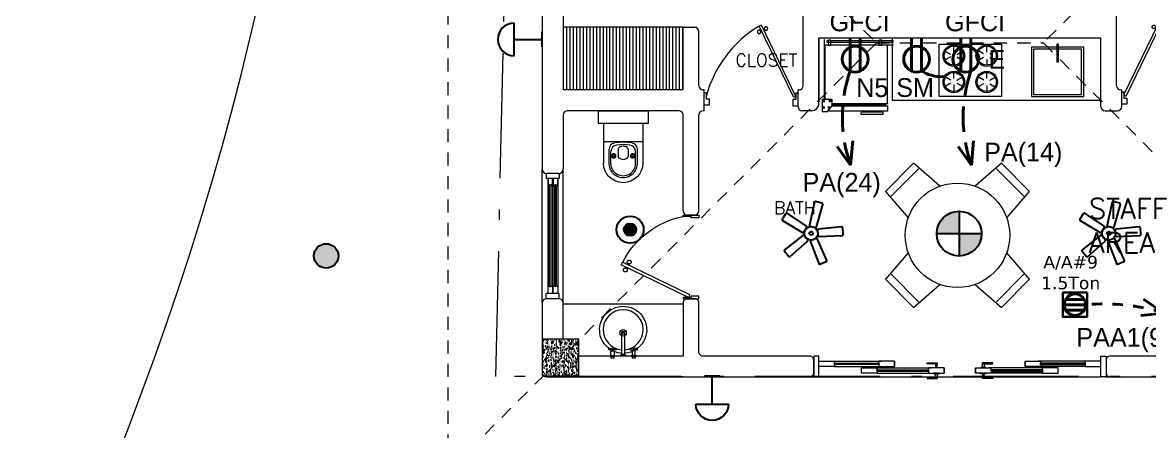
# Model space of a CAD drawing. Header units: metres. Extents: x 14 to 2416, y -346 to 476.
# Drawn here: x 22.97 to 33.77, y -157 to -153.09 of the extents above; entities that cross this region are included whole.
import ezdxf

# ---------------------------------------------------------------- set-up
doc = ezdxf.new("R2010")
doc.units = ezdxf.units.M
for name, pattern in [('0', [0]), ('ACAD_ISO10W100', [18, 12, -3, 0, -3]), ('CONTINUA', [0]), ('Dash Style-2', [0.694425, 0.48607, -0.208355]), ('HIDDEN2', [0.1875, 0.125, -0.0625])]:
    doc.linetypes.add(name, pattern=pattern)
doc.layers.get('0').update_dxf_attribs({"linetype": '0', "lineweight": 20})
for name, color, linetype, lineweight in [('01a_Mobiliario', 250, 'Continuous', 0), ('02_mobiliario', 250, 'Continuous', 5), ('A-ANNO-TEXT', 20, 'Continuous', 13), ('A-DOOR', 35, 'Continuous', 5), ('A-WALL', 250, 'Continuous', 20), ('baños', 251, 'Continuous', 0), ('calle', 254, 'Continuous', 0), ('closets', 253, 'Continuous', 0), ('Columnas', 7, 'Continuous', 18), ('E Base Registro', 8, 'Continuous', 30), ('E Salida AAcond', 144, 'Continuous', 40), ('E Salida TCorrientes', 24, 'CONTINUA', 40), ('E Tuberia AAcond', 144, 'Dash Style-2', 40), ('E Tuberia Emp Piso', 24, 'Dash Style-2', 40), ('MOB FIJOS', 251, 'Continuous', 0), ('MOBILIARIOS', 252, 'Continuous', 0), ('piscina', 131, 'Continuous', 0), ('piso', 253, 'Continuous', 0), ('textos', 7, 'Continuous', 0)]:
    doc.layers.add(name, color=color, linetype=linetype, lineweight=lineweight)
for name, color, linetype in [('HATCH', 8, 'Continuous'), ('MAVA LUM', 1, 'Continuous'), ('MAVA Luminarias', 1, 'Continuous')]:
    doc.layers.add(name, color=color, linetype=linetype)
doc.layers.add('SOLAR', color=7, linetype='ACAD_ISO10W100', lineweight=9, true_color=0xff1414)
doc.layers.add('Techos 1', color=7, linetype='HIDDEN2', lineweight=9, true_color=0x42391a)
doc.styles.add('CENTURY GOTHIC', font='GOTHIC.TTF')
doc.styles.add('DIMTEXT', font='dim.shx', dxfattribs={"width": 0.75})
doc.styles.get("Standard").update_dxf_attribs({"font": 'arial.ttf', "height": 0.1875})

# ---------------------------------------------------------------- blocks, each defined once
blk = doc.blocks.new('A$C95be60c7')
at = {"layer": 'A-DOOR'}
for p, q in [((0.475, 0.743), (0.45, 0.73)), ((0.762, 0.088), (0.45, 0.73)), ((0.47, 0.688), (0.46, 0.683)), ((0.479, 0.671), (0.468, 0.666)), ((0.788, 0.1), (0.475, 0.743)), ((0.496, 0.7), (0.506, 0.705)), ((0.504, 0.683), (0.514, 0.688)), ((0.762, 0.088), (0.788, 0.1))]:
    blk.add_line(p, q, dxfattribs=at)
for points in [[(0, 0), (0.025, 0), (0.025, 0.075), (0.013, 0.075), (0.013, 0.15), (0, 0.15), (0, 0)], [(0.8, 0), (0.775, 0), (0.775, 0.075), (0.788, 0.075), (0.788, 0.15), (0.8, 0.15), (0.8, 0)]]:
    blk.add_lwpolyline(points, dxfattribs=at)
blk.add_arc((0.831, -0.012), 0.834, 117.1874, 168.8099, dxfattribs=at)
for points in [[(0.431, 0.667), (0.431, 0.672), (0.436, 0.681), (0.444, 0.686), (0.455, 0.686), (0.463, 0.681), (0.468, 0.672), (0.468, 0.662), (0.463, 0.654), (0.455, 0.649), (0.444, 0.649), (0.436, 0.654), (0.431, 0.662), (0.431, 0.667)], [(0.506, 0.704), (0.506, 0.709), (0.511, 0.718), (0.52, 0.723), (0.53, 0.723), (0.539, 0.718), (0.544, 0.709), (0.544, 0.699), (0.539, 0.69), (0.53, 0.685), (0.52, 0.685), (0.511, 0.69), (0.506, 0.699), (0.506, 0.704)]]:
    blk.add_open_spline(points, degree=2, dxfattribs=at)
blk = doc.blocks.new('A$Cc6a1f6da')
at = {"layer": 'A-DOOR'}
for p, q in [((0.05, 0.164), (0.2, 0.164)), ((0.05, 0.114), (0.05, 0.164)), ((0.2, 0.114), (0.05, 0.114)), ((0.195, 0.137), (0.195, 0.142)), ((0.195, 0.142), (0.63, 0.142)), ((0.195, 0.137), (0.63, 0.137)), ((0.2, 0.142), (0.2, 0.164)), ((0.2, 0.164), (0.651, 0.164)), ((0.205, 0.147), (0.2, 0.147)), ((0.2, 0.137), (0.2, 0.114)), ((0.205, 0.132), (0.2, 0.132)), ((0.2, 0.114), (0.651, 0.114)), ((0.205, 0.147), (0.205, 0.142)), ((0.205, 0.147), (0.62, 0.147)), ((0.205, 0.132), (0.205, 0.137)), ((0.62, 0.132), (0.205, 0.132)), ((0.62, 0.147), (0.625, 0.147)), ((0.62, 0.147), (0.62, 0.142)), ((0.62, 0.132), (0.62, 0.137)), ((0.62, 0.132), (0.625, 0.132)), ((0.625, 0.142), (0.625, 0.164)), ((0.775, 0.164), (0.625, 0.164)), ((0.625, 0.137), (0.625, 0.114)), ((0.625, 0.114), (0.775, 0.114)), ((0.63, 0.137), (0.63, 0.142)), ((0.775, 0.164), (0.775, 0.114)), ((0.775, 0.114), (0.775, 0.164)), ((1.167, 0.14), (1.167, 0.105)), ((1.182, 0.105), (1.182, 0.149)), ((1.618, 0.105), (1.618, 0.149)), ((1.633, 0.14), (1.633, 0.105)), ((2.025, 0.164), (2.025, 0.114)), ((2.025, 0.164), (2.175, 0.164)), ((2.025, 0.114), (2.025, 0.164)), ((2.175, 0.114), (2.025, 0.114)), ((2.6, 0.164), (2.149, 0.164)), ((2.6, 0.114), (2.149, 0.114)), ((2.605, 0.142), (2.17, 0.142)), ((2.17, 0.137), (2.17, 0.142)), ((2.605, 0.137), (2.17, 0.137)), ((2.175, 0.142), (2.175, 0.164)), ((2.18, 0.147), (2.175, 0.147)), ((2.175, 0.137), (2.175, 0.114)), ((2.18, 0.132), (2.175, 0.132)), ((2.595, 0.147), (2.18, 0.147)), ((2.18, 0.147), (2.18, 0.142)), ((2.18, 0.132), (2.18, 0.137)), ((2.18, 0.132), (2.595, 0.132)), ((2.595, 0.147), (2.6, 0.147)), ((2.595, 0.147), (2.595, 0.142)), ((2.595, 0.132), (2.595, 0.137)), ((2.595, 0.132), (2.6, 0.132)), ((2.6, 0.142), (2.6, 0.164)), ((2.75, 0.164), (2.6, 0.164)), ((2.6, 0.137), (2.6, 0.114)), ((2.6, 0.114), (2.75, 0.114)), ((2.605, 0.137), (2.605, 0.142)), ((2.75, 0.114), (2.75, 0.164)), ((0.458, 0.1), (0.608, 0.1)), ((0.458, 0.05), (0.458, 0.1)), ((0.608, 0.05), (0.458, 0.05)), ((0.603, 0.072), (0.603, 0.077)), ((0.603, 0.077), (1.105, 0.077)), ((0.603, 0.072), (1.105, 0.072)), ((0.608, 0.077), (0.608, 0.1)), ((0.608, 0.1), (1.126, 0.1)), ((0.613, 0.082), (0.608, 0.082)), ((0.608, 0.072), (0.608, 0.05)), ((0.613, 0.067), (0.608, 0.067)), ((0.608, 0.05), (1.126, 0.05)), ((0.613, 0.082), (0.613, 0.077)), ((0.613, 0.082), (1.095, 0.082)), ((0.613, 0.067), (0.613, 0.072)), ((1.095, 0.067), (0.613, 0.067)), ((1.095, 0.082), (1.1, 0.082)), ((1.095, 0.082), (1.095, 0.077)), ((1.095, 0.067), (1.095, 0.072)), ((1.095, 0.067), (1.1, 0.067)), ((1.1, 0.077), (1.1, 0.1)), ((1.25, 0.1), (1.1, 0.1)), ((1.1, 0.072), (1.1, 0.05)), ((1.1, 0.05), (1.25, 0.05)), ((1.105, 0.072), (1.105, 0.077)), ((1.167, 0.01), (1.167, 0.045)), ((1.182, 0.045), (1.182, 0)), ((1.25, 0.1), (1.25, 0.05)), ((1.25, 0.05), (1.25, 0.1)), ((1.55, 0.1), (1.55, 0.05)), ((1.55, 0.1), (1.7, 0.1)), ((1.55, 0.05), (1.55, 0.1)), ((1.7, 0.05), (1.55, 0.05)), ((1.618, 0.045), (1.618, 0)), ((1.633, 0.01), (1.633, 0.045)), ((2.192, 0.1), (1.674, 0.1)), ((2.192, 0.05), (1.674, 0.05)), ((2.197, 0.077), (1.695, 0.077)), ((1.695, 0.072), (1.695, 0.077)), ((2.197, 0.072), (1.695, 0.072)), ((1.7, 0.077), (1.7, 0.1)), ((1.705, 0.082), (1.7, 0.082)), ((1.7, 0.072), (1.7, 0.05)), ((1.705, 0.067), (1.7, 0.067)), ((2.187, 0.082), (1.705, 0.082)), ((1.705, 0.082), (1.705, 0.077)), ((1.705, 0.067), (1.705, 0.072)), ((1.705, 0.067), (2.187, 0.067)), ((2.187, 0.082), (2.192, 0.082)), ((2.187, 0.082), (2.187, 0.077)), ((2.187, 0.067), (2.187, 0.072)), ((2.187, 0.067), (2.192, 0.067)), ((2.192, 0.077), (2.192, 0.1)), ((2.342, 0.1), (2.192, 0.1)), ((2.192, 0.072), (2.192, 0.05)), ((2.192, 0.05), (2.342, 0.05)), ((2.197, 0.072), (2.197, 0.077)), ((2.342, 0.05), (2.342, 0.1))]:
    blk.add_line(p, q, dxfattribs=at)
for points in [[(0.05, 0.214), (0, 0.214), (0, 0.014), (0.05, 0.014)], [(2.75, 0.214), (2.8, 0.214), (2.8, 0.014), (2.75, 0.014)]]:
    blk.add_lwpolyline(points, close=True, dxfattribs=at)
at = {"layer": 'A-DOOR', "color": 7}
for points in [[(1.182, 0.149), (1.182, 0.14), (1.085, 0.14), (1.085, 0.149)], [(1.618, 0.149), (1.618, 0.14), (1.715, 0.14), (1.715, 0.149)], [(1.182, 0), (1.182, 0.01), (1.085, 0.01), (1.085, 0)], [(1.2, 0.1), (1.15, 0.1), (1.15, 0.105), (1.2, 0.105)], [(1.2, 0.05), (1.15, 0.05), (1.15, 0.045), (1.2, 0.045)], [(1.6, 0.1), (1.65, 0.1), (1.65, 0.105), (1.6, 0.105)], [(1.6, 0.05), (1.65, 0.05), (1.65, 0.045), (1.6, 0.045)], [(1.618, 0), (1.618, 0.01), (1.715, 0.01), (1.715, 0)]]:
    blk.add_lwpolyline(points, close=True, dxfattribs=at)
at = {"layer": 'piscina', "const_width": 0.004}
for points in [[(0.195, 0.139), (0.63, 0.139)], [(2.605, 0.139), (2.17, 0.139)], [(0.603, 0.075), (1.105, 0.075)], [(2.197, 0.075), (1.695, 0.075)]]:
    blk.add_lwpolyline(points, dxfattribs=at)
at = {"layer": 'piso'}
blk.add_line((0.05, 0.014), (2.75, 0.014), dxfattribs=at)
blk = doc.blocks.new('P90')
at = {"layer": 'A-DOOR'}
for p, q in [((-0.048, -0.858), (0.636, -0.526)), ((0.599, -0.544), (0.595, -0.535)), ((0.647, -0.549), (0.636, -0.526)), ((-0.037, -0.88), (0.647, -0.549)), ((0.584, -0.552), (0.58, -0.543)), ((0.595, -0.574), (0.6, -0.583)), ((0.61, -0.567), (0.614, -0.576)), ((-0.037, -0.88), (-0.048, -0.858))]:
    blk.add_line(p, q, dxfattribs=at)
for points in [[(-0.06, -0.02), (-0.06, -0.05), (-0.12, -0.05), (-0.12, 0), (0, 0), (0, -0.02)], [(-0.067, -0.88), (-0.067, -0.85), (-0.127, -0.85), (-0.127, -0.9), (-0.007, -0.9), (-0.007, -0.88)]]:
    blk.add_lwpolyline(points, close=True, dxfattribs=at)
blk.add_arc((-0.326, -1.105), 1.123, 31.0139, 75.0797, dxfattribs=at)
for points in [[(0.581, -0.51), (0.586, -0.51), (0.593, -0.514), (0.598, -0.522), (0.598, -0.531), (0.593, -0.538), (0.586, -0.543), (0.577, -0.543), (0.569, -0.538), (0.565, -0.531), (0.565, -0.522), (0.569, -0.514), (0.577, -0.51), (0.581, -0.51)], [(0.613, -0.576), (0.618, -0.576), (0.625, -0.58), (0.63, -0.588), (0.63, -0.597), (0.625, -0.604), (0.618, -0.609), (0.609, -0.609), (0.601, -0.604), (0.597, -0.597), (0.597, -0.588), (0.601, -0.58), (0.609, -0.576), (0.613, -0.576)]]:
    blk.add_open_spline(points, degree=2, dxfattribs=at)
blk = doc.blocks.new('A$Cbbaa2d29')
at = {"layer": 'baños'}
for p, q in [((0.05, 0.123), (0.05, 0.501)), ((0.102, 0.508), (0.102, 0.368)), ((0.12, 0.508), (0.12, 0.389)), ((0.188, 0.373), (0.188, 0.434)), ((0.287, 0.434), (0.287, 0.373)), ((0.355, 0.508), (0.355, 0.389)), ((0.373, 0.508), (0.373, 0.368)), ((0.425, 0.123), (0.425, 0.501)), ((0.425, 0.298), (0.05, 0.298))]:
    blk.add_line(p, q, dxfattribs=at)
blk.add_lwpolyline([(0, 0.123), (0, 0), (0.475, 0), (0.475, 0.123)], close=True, dxfattribs=at)
for centre, radius in [((0.147, 0.432), 0.0201), ((0.147, 0.432), 0.00947), ((0.327, 0.432), 0.0201), ((0.327, 0.432), 0.00947)]:
    blk.add_circle(centre, radius, dxfattribs=at)
blk.add_arc((0.237, 0.501), 0.188, 0, 180, dxfattribs=at)
at = {"layer": 'baños', "extrusion": (0, 0, -1)}
for centre, major_axis, ratio, start_param, end_param in [((0.237, 0.508), (-0.136, 0), 0.964958, 0, 3.141593), ((0.237, 0.508), (-0.118, 0), 0.964958, 0, 3.141593), ((0.208, 0.434), (-0.0203, 0), 0.98668, 0, 0.757183), ((0.237, 0.407), (0.0601, 0), 0.98668, 3.898776, 5.526002), ((0.266, 0.434), (0.0203, 0), 0.98668, -0.757183, 0), ((0.164, 0.368), (0.0622, 0), 0.964958, 1.761771, 3.141593), ((0.182, 0.389), (0.0622, 0), 0.964958, 1.721071, 3.141593), ((0.237, 0.741), (-0.432, 0), 0.964958, 4.562115, 4.862663), ((0.219, 0.373), (0.0304, 0), 0.98668, 1.75053, 3.141593), ((0.237, 0.475), (0.136, 0), 0.98668, 1.391062, 1.75053), ((0.256, 0.373), (0.0304, 0), 0.98668, 0, 1.391062), ((0.293, 0.389), (-0.0622, 0), 0.964958, 3.141593, 4.562115), ((0.311, 0.368), (0.0622, 0), 0.964958, 0, 1.379822), ((0.237, 0.734), (0.449, 0), 0.964958, 1.379822, 1.761771)]:
    blk.add_ellipse(centre, major_axis=major_axis, ratio=ratio, start_param=start_param, end_param=end_param, dxfattribs=at)
blk = doc.blocks.new('A$Ccb23abde')
at = {"layer": 'baños'}
for p, q in [((0.06, 0.228), (0.01, 0.228)), ((0.01, 0.228), (0.01, 0.225)), ((0.01, 0.225), (0.018, 0.225)), ((0.018, 0.225), (0.018, 0.221)), ((0.053, 0.225), (0.018, 0.225)), ((0.018, 0.221), (0.02, 0.221)), ((0.02, 0.221), (0.02, 0.178)), ((0.02, 0.221), (0.05, 0.221)), ((0.049, 0.248), (0.022, 0.248)), ((0.022, 0.248), (0.022, 0.228)), ((0.022, 0.228), (0.049, 0.228)), ((0.049, 0.228), (0.049, 0.248)), ((0.05, 0.178), (0.05, 0.221)), ((0.05, 0.221), (0.053, 0.221)), ((0.053, 0.221), (0.053, 0.225)), ((0.053, 0.225), (0.06, 0.225)), ((0.06, 0.225), (0.06, 0.228)), ((0.167, 0.228), (0.107, 0.228)), ((0.107, 0.228), (0.107, 0.221)), ((0.107, 0.221), (0.167, 0.221)), ((0.157, 0.221), (0.117, 0.221)), ((0.117, 0.221), (0.117, 0.214)), ((0.157, 0.214), (0.157, 0.221)), ((0.167, 0.221), (0.167, 0.228)), ((0.213, 0.228), (0.263, 0.228)), ((0.213, 0.225), (0.213, 0.228)), ((0.221, 0.225), (0.213, 0.225)), ((0.221, 0.221), (0.221, 0.225)), ((0.221, 0.225), (0.256, 0.225)), ((0.223, 0.221), (0.221, 0.221)), ((0.223, 0.178), (0.223, 0.221)), ((0.253, 0.221), (0.223, 0.221)), ((0.252, 0.248), (0.225, 0.248)), ((0.225, 0.248), (0.225, 0.228)), ((0.225, 0.228), (0.252, 0.228)), ((0.252, 0.228), (0.252, 0.248)), ((0.253, 0.221), (0.253, 0.178)), ((0.256, 0.221), (0.253, 0.221)), ((0.256, 0.225), (0.256, 0.221)), ((0.263, 0.225), (0.256, 0.225)), ((0.263, 0.228), (0.263, 0.225)), ((0.029, 0.167), (0, 0.167)), ((0, 0.167), (0, 0.154)), ((0, 0.154), (0.07, 0.154)), ((0.02, 0.178), (0.029, 0.178)), ((0.029, 0.178), (0.029, 0.167)), ((0.029, 0.178), (0.042, 0.178)), ((0.029, 0.167), (0.03, 0.165)), ((0.042, 0.167), (0.04, 0.165)), ((0.042, 0.167), (0.042, 0.178)), ((0.042, 0.178), (0.05, 0.178)), ((0.07, 0.167), (0.042, 0.167)), ((0.07, 0.154), (0.07, 0.167)), ((0.117, 0.214), (0.157, 0.214)), ((0.149, 0.214), (0.125, 0.214)), ((0.125, 0.214), (0.125, 0.009)), ((0.149, 0.009), (0.149, 0.214)), ((0.203, 0.167), (0.232, 0.167)), ((0.203, 0.154), (0.203, 0.167)), ((0.273, 0.154), (0.203, 0.154)), ((0.232, 0.178), (0.223, 0.178)), ((0.232, 0.167), (0.232, 0.178)), ((0.245, 0.178), (0.232, 0.178)), ((0.232, 0.167), (0.233, 0.165)), ((0.245, 0.167), (0.243, 0.165)), ((0.245, 0.178), (0.245, 0.167)), ((0.253, 0.178), (0.245, 0.178)), ((0.245, 0.167), (0.273, 0.167)), ((0.273, 0.167), (0.273, 0.154))]:
    blk.add_line(p, q, dxfattribs=at)
for centre, major_axis, start_param, end_param in [((0.035, 0.161), (0.0046, 0.0046), 5.497787, 11.780972), ((0.238, 0.161), (-0.0046, 0.0046), 3.926991, 10.210176), ((0.137, 0.012), (-0.00881, 0.00881), 1.057396, 3.654969)]:
    blk.add_ellipse(centre, major_axis=major_axis, ratio=1, start_param=start_param, end_param=end_param, dxfattribs=at)
blk = doc.blocks.new('PL BASE 1N NASAS 09')
at = {"layer": 'closets', "transparency": 33554687}
h = blk.add_hatch(dxfattribs=at)
h.set_pattern_fill('LINE', color=256, scale=0.01, angle=90)
h.set_pattern_definition([(90, (-228.034673, 143.81628), (-0.03175, 2e-18), [])])
h.paths.add_polyline_path([(-122.232, -51.9), (-121.081, -51.9), (-121.081, -52.5), (-122.232, -52.5)])
at = {"layer": 'HATCH'}
h = blk.add_hatch(dxfattribs=at)
h.set_pattern_fill('AR-CONC', color=256, scale=0.00032)
h.paths.add_polyline_path([(-122.432, -55.239), (-122.082, -55.239), (-122.082, -54.889), (-122.432, -54.889)])
at = {"layer": '01a_Mobiliario', "transparency": 33554684}
blk.add_line((-119.081, -52.6), (-117.081, -52.6), dxfattribs=at)
at = {"layer": '02_mobiliario'}
blk.add_line((-119.081, -52), (-119.081, -52.6), dxfattribs=at)
at = {"layer": 'A-DOOR'}
for p, q in [((-122.394, -53.3), (-122.394, -53.35)), ((-122.27, -53.3), (-122.27, -53.35)), ((-122.27, -53.35), (-122.394, -53.35)), ((-122.375, -54.45), (-122.375, -53.35)), ((-122.362, -54.388), (-122.362, -53.411)), ((-122.345, -53.411), (-122.362, -53.411)), ((-122.345, -54.388), (-122.345, -53.411)), ((-122.332, -53.35), (-122.332, -54.45)), ((-122.325, -54.45), (-122.325, -53.35)), ((-122.312, -54.38), (-122.312, -53.411)), ((-122.294, -53.411), (-122.312, -53.411)), ((-122.294, -54.38), (-122.294, -53.411)), ((-122.282, -53.35), (-122.282, -54.45)), ((-122.345, -54.388), (-122.362, -54.388)), ((-122.27, -54.45), (-122.394, -54.45)), ((-122.394, -54.5), (-122.394, -54.45)), ((-122.27, -54.5), (-122.27, -54.45))]:
    blk.add_line(p, q, dxfattribs=at)
for points in [[(-122.345, -53.42), (-122.332, -53.42), (-122.332, -53.35), (-122.375, -53.35), (-122.375, -53.42), (-122.362, -53.42)], [(-122.294, -53.42), (-122.282, -53.42), (-122.282, -53.35), (-122.325, -53.35), (-122.325, -53.42), (-122.312, -53.42)], [(-122.345, -54.38), (-122.332, -54.38), (-122.332, -54.45), (-122.375, -54.45), (-122.375, -54.38), (-122.362, -54.38)], [(-122.294, -54.38), (-122.282, -54.38), (-122.282, -54.45), (-122.325, -54.45), (-122.325, -54.38), (-122.312, -54.38)]]:
    blk.add_lwpolyline(points, dxfattribs=at)
at = {"layer": 'A-WALL'}
for p, q in [((-122.431, -50.839), (-122.431, -53.26)), ((-122.231, -50.839), (-122.231, -52.5)), ((-119.931, -52.46), (-119.931, -50.88)), ((-116.931, -52.46), (-116.931, -50.89)), ((-121.081, -52.5), (-121.081, -51.9)), ((-121.081, -51.9), (-120.971, -51.9)), ((-120.931, -52.46), (-120.931, -51.94)), ((-119.781, -52.63), (-119.781, -52)), ((-119.781, -52), (-117.081, -52)), ((-117.081, -52.66), (-117.081, -52)), ((-121.081, -52.5), (-122.231, -52.5)), ((-120.881, -52.5), (-120.891, -52.5)), ((-120.881, -52.7), (-120.881, -52.5)), ((-119.971, -52.5), (-119.981, -52.5)), ((-119.981, -52.66), (-119.981, -52.5)), ((-116.891, -52.5), (-116.881, -52.5)), ((-116.881, -52.66), (-116.881, -52.5)), ((-122.231, -52.74), (-122.231, -53.26)), ((-121.121, -52.7), (-122.191, -52.7)), ((-121.081, -53.66), (-121.081, -52.74)), ((-120.931, -53.66), (-120.931, -52.74)), ((-120.881, -52.7), (-120.891, -52.7)), ((-119.851, -52.7), (-119.941, -52.7)), ((-117.041, -52.7), (-116.921, -52.7)), ((-122.431, -54.54), (-122.431, -53.26)), ((-122.271, -53.3), (-122.391, -53.3)), ((-122.231, -54.54), (-122.231, -53.26)), ((-120.971, -53.7), (-121.041, -53.7)), ((-122.271, -54.5), (-122.391, -54.5))]:
    blk.add_line(p, q, dxfattribs=at)
for points in [[(-122.431, -54.54), (-122.431, -55.21, 0.414213), (-122.391, -55.25), (-119.871, -55.25, 0.414213), (-119.831, -55.21), (-119.831, -55.09, 0.414214), (-119.871, -55.05), (-120.891, -55.05, -0.414214), (-120.931, -55.01), (-120.931, -54.54, 0.414214), (-120.971, -54.5), (-121.041, -54.5, 0.414214), (-121.081, -54.54), (-121.081, -55.05), (-122.082, -55.05)], [(-114.781, -55.05), (-116.991, -55.05, 0.414214), (-117.031, -55.09), (-117.031, -55.21, 0.414214), (-116.991, -55.25), (-114.471, -55.25, 0.414214), (-114.431, -55.21), (-114.431, -54.89, 0.414214), (-114.471, -54.85), (-114.591, -54.85, 0.407284), (-114.631, -54.889)]]:
    blk.add_lwpolyline(points, format="xyb", dxfattribs=at)
for points in [[(-122.231, -54.889), (-122.231, -54.54)], [(-121.082, -55.25), (-122.231, -55.25)]]:
    blk.add_lwpolyline(points, dxfattribs=at)
for centre, radius, start, end in [((-120.971, -51.94), 0.04, 0, 90), ((-120.891, -52.46), 0.04, 180, 270), ((-119.971, -52.46), 0.04, 270, 360), ((-116.891, -52.46), 0.04, 180, 270), ((-119.941, -52.66), 0.04, 180, 270), ((-119.851, -52.63), 0.07, 270, 0), ((-117.041, -52.66), 0.04, 180, 270), ((-116.921, -52.66), 0.04, 270, 0), ((-122.191, -52.74), 0.04, 90, 180), ((-121.121, -52.74), 0.04, 0, 90), ((-120.891, -52.74), 0.04, 90, 180), ((-122.391, -53.26), 0.04, 180, 270), ((-122.271, -53.26), 0.04, 270, 360), ((-121.041, -53.66), 0.04, 180, 270), ((-120.971, -53.66), 0.04, 270, 0), ((-122.391, -54.54), 0.04, 90, 180), ((-122.271, -54.54), 0.04, 0, 90)]:
    blk.add_arc(centre, radius, start, end, dxfattribs=at)
at = {"layer": 'baños'}
blk.add_line((-122.231, -54.55), (-121.081, -54.55), dxfattribs=at)
blk.add_lwpolyline([(-121.668, -55.022), (-121.677, -55.022), (-121.706, -55.018), (-121.733, -55.01), (-121.76, -54.998), (-121.781, -54.985), (-121.804, -54.968), (-121.823, -54.95), (-121.839, -54.931), (-121.853, -54.908), (-121.866, -54.88), (-121.875, -54.855), (-121.879, -54.831), (-121.881, -54.81), (-121.882, -54.789), (-121.88, -54.764), (-121.874, -54.739), (-121.864, -54.709), (-121.852, -54.686), (-121.838, -54.665), (-121.821, -54.644), (-121.801, -54.626), (-121.781, -54.61), (-121.755, -54.596), (-121.729, -54.585), (-121.701, -54.577), (-121.669, -54.573), (-121.636, -54.574), (-121.607, -54.578), (-121.58, -54.586), (-121.553, -54.598), (-121.531, -54.611), (-121.509, -54.627), (-121.49, -54.646), (-121.474, -54.665), (-121.46, -54.688), (-121.447, -54.715), (-121.438, -54.74), (-121.434, -54.764), (-121.432, -54.786), (-121.431, -54.807), (-121.433, -54.831), (-121.439, -54.857), (-121.449, -54.886), (-121.461, -54.91), (-121.475, -54.931), (-121.492, -54.952), (-121.512, -54.97), (-121.532, -54.985), (-121.558, -55), (-121.584, -55.011), (-121.612, -55.018), (-121.644, -55.022)], dxfattribs=at)
at = {"layer": 'baños', "linetype": 'Continuous'}
for radius in [0.0317, 0.0159]:
    blk.add_circle((-121.656, -54.827), radius, dxfattribs=at)
at = {"layer": 'baños'}
blk.add_arc((-121.656, -54.798), 0.192, 273.5348, 266.3857, dxfattribs=at)
at = {"layer": 'closets', "transparency": 33554687}
blk.add_line((-121.081, -51.9), (-122.231, -51.9), dxfattribs=at)
at = {"layer": 'Columnas'}
blk.add_lwpolyline([(-122.432, -55.239), (-122.082, -55.239), (-122.082, -54.889), (-122.432, -54.889)], close=True, dxfattribs=at)
at = {"layer": 'MOB FIJOS', "transparency": 33554684}
for points in [[(-117.503, -52.09), (-117.745, -52.09), (-117.745, -52.565), (-117.245, -52.565), (-117.245, -52.09), (-117.487, -52.09)], [(-117.503, -52.11), (-117.725, -52.11), (-117.725, -52.545), (-117.265, -52.545), (-117.265, -52.11), (-117.487, -52.11)]]:
    blk.add_lwpolyline(points, dxfattribs=at)
at = {"layer": 'MOB FIJOS', "ltscale": 0.005, "transparency": 33554684}
blk.add_lwpolyline([(-117.503, -52.231), (-117.487, -52.231), (-117.487, -52.062), (-117.503, -52.062)], close=True, dxfattribs=at)
at = {"layer": 'piscina', "const_width": 0.01}
blk.add_lwpolyline([(-122.303, -53.411), (-122.303, -54.388)], dxfattribs=at)
at = {"layer": 'piso'}
for p, q in [((-119.871, -55.25), (-119.832, -55.25)), ((-117.033, -55.25), (-116.991, -55.25))]:
    blk.add_line(p, q, dxfattribs=at)
at = {"layer": 'Techos 1'}
for p, q in [((-123.331, -56.15), (-123.331, -47.95)), ((-123.331, -47.95), (-119.231, -52.05)), ((-113.531, -47.95), (-117.631, -52.05)), ((-119.231, -52.05), (-123.331, -56.15)), ((-119.231, -52.05), (-117.631, -52.05)), ((-117.631, -52.05), (-113.531, -56.15))]:
    blk.add_line(p, q, dxfattribs=at)
at = {"color": 1}
blk.add_blockref('A$Cc6a1f6da', (-119.831, -55.264), dxfattribs=at)
at = {"layer": 'A-DOOR', "rotation": 90.00000000000001}
blk.add_blockref('P90', (-120.881, -52.526), dxfattribs=at)
at = {"layer": 'A-DOOR', "xscale": -1}
for name, p, rotation in [('P90', (-115.981, -52.511), 270), ('A$C95be60c7', (-120.931, -53.7), 90)]:
    blk.add_blockref(name, p, dxfattribs=dict(at, rotation=rotation))
at = {"layer": 'baños', "xscale": -1, "rotation": 180}
for name, p in [('A$Cbbaa2d29', (-121.893, -52.7)), ('A$Ccb23abde', (-121.793, -54.822))]:
    blk.add_blockref(name, p, dxfattribs=at)
at = {"layer": 'baños', "linetype": 'Continuous'}
for tag in ['MODELNUMBER', 'TRADENAME', 'PRODUCT', 'MATERIAL']:
    blk.add_attdef(tag, (-121.656, -54.827), '', height=0.0000254, rotation=359.9999, dxfattribs=at)
at = {"layer": 'textos'}
for s, insert, char_height, width, attachment_point in [('{\\Fromans|c0;\\H0.8x;CLOSET\\H1.25x; }', (-119.989, -52.275), 0.15, 3.40488, 9), ('{\\Fromans|c0;\\H0.8x;BATH}', (-119.814, -53.689), 0.15, 3.40488, 9), ('{\\Fromans|c0;STAFF \\PAREA}', (-117.197, -54.06), 0.195, 3.42297, 7)]:
    blk.add_mtext(s, dxfattribs=dict(at, insert=insert, char_height=char_height, width=width, attachment_point=attachment_point))
blk = doc.blocks.new('A$C774B1081')
at = {"layer": 'MOBILIARIOS', "linetype": 'ByBlock'}
for p, q in [((732.1, 1125), (446.4, 1125)), ((53.6, 732.1), (53.6, 446.4)), ((1125, 446.4), (1125, 732.1)), ((446.4, 53.6), (732.1, 53.6))]:
    blk.add_line(p, q, dxfattribs=at)
for points in [[(750, 928.6), (732.1, 1178.6), (446.4, 1178.6), (428.6, 928.6)], [(250, 750), (0, 732.1), (0, 446.4), (250, 428.6)], [(928.6, 428.6), (1178.6, 446.4), (1178.6, 732.1), (928.6, 750)], [(428.6, 250), (446.4, 0), (732.1, 0), (750, 250)]]:
    blk.add_lwpolyline(points, dxfattribs=at)
blk.add_circle((589.3, 589.3), 375, dxfattribs=at)
blk = doc.blocks.new('PL MUEBLES 1N NASAS 09')
at = {"layer": '02_mobiliario'}
blk.add_line((42.48, 36.184), (42.48, 35.584), dxfattribs=at)
at = {"layer": 'MOBILIARIOS'}
for p, q in [((42.53, 36.184), (42.53, 35.584)), ((43.195, 36.131), (42.539, 36.131)), ((42.539, 35.61), (42.539, 36.131)), ((43.139, 35.574), (43.139, 36.131)), ((43.139, 35.574), (43.139, 36.131)), ((42.511, 35.61), (42.511, 35.495)), ((42.607, 35.61), (42.513, 35.61)), ((42.52, 35.598), (42.529, 35.598)), ((42.52, 35.535), (42.529, 35.535)), ((42.525, 35.604), (42.525, 35.593)), ((42.525, 35.542), (42.525, 35.53)), ((42.564, 35.495), (42.607, 35.551)), ((42.576, 35.535), (42.584, 35.535)), ((42.58, 35.542), (42.58, 35.53)), ((42.585, 35.597), (42.594, 35.597)), ((42.59, 35.604), (42.59, 35.592)), ((42.607, 35.551), (42.607, 35.61)), ((42.607, 35.574), (43.139, 35.574)), ((42.607, 35.566), (43.118, 35.566)), ((42.607, 35.558), (43.118, 35.558)), ((42.607, 35.551), (43.137, 35.551)), ((43.137, 35.551), (43.137, 35.499)), ((43.139, 35.574), (43.139, 35.567)), ((42.511, 35.495), (42.564, 35.495)), ((43.137, 35.499), (42.567, 35.499)), ((42.882, 35.487), (42.882, 35.471)), ((42.882, 35.471), (43.096, 35.471)), ((43.096, 35.491), (42.888, 35.491)), ((43.096, 35.471), (43.096, 35.491))]:
    blk.add_line(p, q, dxfattribs=at)
at = {"layer": 'MOBILIARIOS', "transparency": 33554684}
for p, q in [((43.743, 36.041, -0.227), (43.684, 36.075, -0.227)), ((43.773, 36.059, -0.227), (43.773, 36.127, -0.227)), ((43.803, 36.042, -0.227), (43.862, 36.076, -0.227)), ((44.058, 36.048, -0.224), (44.009, 36.076, -0.224)), ((44.088, 36.065, -0.224), (44.088, 36.122, -0.224)), ((44.118, 36.048, -0.224), (44.167, 36.077, -0.224)), ((43.743, 36.02, -0.227), (43.684, 35.986, -0.227)), ((43.773, 36.003, -0.227), (43.773, 35.945, -0.227)), ((43.773, 36.003, -0.227), (43.773, 35.934, -0.227)), ((43.803, 36.02, -0.227), (43.862, 35.985, -0.227)), ((44.058, 36.014, -0.224), (44.009, 35.985, -0.224)), ((44.088, 35.996, -0.224), (44.088, 35.939, -0.224)), ((44.118, 36.013, -0.224), (44.167, 35.984, -0.224)), ((43.773, 35.813, -0.224), (43.773, 35.882, -0.224)), ((43.773, 35.813, -0.224), (43.773, 35.871, -0.224)), ((44.088, 35.813, -0.224), (44.089, 35.882, -0.224)), ((44.088, 35.813, -0.224), (44.089, 35.871, -0.224)), ((43.743, 35.796, -0.224), (43.684, 35.831, -0.224)), ((43.743, 35.768, -0.227), (43.684, 35.734, -0.227)), ((43.743, 35.796, -0.224), (43.694, 35.825, -0.224)), ((43.743, 35.768, -0.227), (43.694, 35.74, -0.227)), ((43.773, 35.751, -0.227), (43.773, 35.694, -0.227)), ((43.773, 35.751, -0.227), (43.773, 35.682, -0.227)), ((43.803, 35.796, -0.224), (43.863, 35.83, -0.224)), ((43.803, 35.796, -0.224), (43.853, 35.825, -0.224)), ((43.803, 35.768, -0.227), (43.852, 35.739, -0.227)), ((43.803, 35.768, -0.227), (43.862, 35.734, -0.227)), ((44.059, 35.796, -0.224), (43.999, 35.831, -0.224)), ((44.058, 35.762, -0.224), (43.999, 35.728, -0.224)), ((44.059, 35.796, -0.224), (44.009, 35.825, -0.224)), ((44.058, 35.762, -0.224), (44.009, 35.734, -0.224)), ((44.088, 35.745, -0.224), (44.088, 35.676, -0.224)), ((44.088, 35.745, -0.224), (44.088, 35.687, -0.224)), ((44.118, 35.796, -0.224), (44.178, 35.83, -0.224)), ((44.118, 35.796, -0.224), (44.168, 35.825, -0.224)), ((44.118, 35.762, -0.224), (44.177, 35.727, -0.224)), ((44.118, 35.762, -0.224), (44.167, 35.733, -0.224))]:
    blk.add_line(p, q, dxfattribs=at)
at = {"layer": 'MOBILIARIOS'}
for points in [[(43.195, 36.174), (42.558, 36.174), (42.558, 36.16)], [(42.558, 36.16), (43.195, 36.16)], [(42.57, 36.177), (42.57, 36.131), (42.596, 36.131), (42.596, 36.178), (42.571, 36.178)], [(43.056, 36.177), (43.056, 36.131), (43.082, 36.131), (43.082, 36.178), (43.057, 36.178)]]:
    blk.add_lwpolyline(points, dxfattribs=at)
at = {"layer": 'MOBILIARIOS', "transparency": 33554684}
blk.add_lwpolyline([(43.631, 36.141), (44.231, 36.141), (44.231, 35.641), (43.631, 35.641)], close=True, dxfattribs=at)
at = {"layer": 'MOBILIARIOS'}
blk.add_lwpolyline([(43.117, 35.574, 0.07449), (43.116, 35.574, 0.142933), (43.115, 35.573, 0.012436), (43.115, 35.572, 0.008719), (43.115, 35.571, 0.012824), (43.115, 35.569, 0.170045), (43.115, 35.568, 0.064909), (43.116, 35.568, -0.028465), (43.116, 35.568, -0.000964), (43.116, 35.568, 0.000975), (43.116, 35.568, 0.016252), (43.117, 35.567, -0.007259), (43.117, 35.567, -0.101341), (43.117, 35.566, -0.125391), (43.118, 35.565, -0.099398), (43.117, 35.565, -0.066636), (43.117, 35.564, -0.114144), (43.117, 35.564, 0.158175), (43.116, 35.564, 0.070805), (43.116, 35.563, 0.101338), (43.115, 35.563, 0.006939), (43.115, 35.562, 0.003583), (43.115, 35.562, 0.021021), (43.116, 35.56, 0.123419), (43.116, 35.56, 0.070149), (43.116, 35.56, 0.010726), (43.117, 35.559, 0.015913), (43.117, 35.559, -0.053707), (43.118, 35.559, -0.153884), (43.118, 35.559, -0.043445), (43.118, 35.558, -0.103673), (43.118, 35.557, -0.146244), (43.117, 35.556, -0.17565), (43.117, 35.556, 0.187862), (43.116, 35.556, 0.056397), (43.116, 35.556, 0.073542), (43.116, 35.556, 0.071127), (43.116, 35.555, 0.026182), (43.116, 35.554, 0.04809), (43.116, 35.553, 0.143234), (43.116, 35.552, 0.172942), (43.117, 35.552, -0.069337), (43.117, 35.551, -0.029957), (43.118, 35.551, -0.026207), (43.118, 35.551)], format="xyb", dxfattribs=at)
at = {"layer": 'MOBILIARIOS', "transparency": 33554684}
for centre, radius in [((43.773, 36.031, -0.224), 0.103), ((43.773, 36.031, -0.224), 0.0916), ((44.088, 36.031, -0.224), 0.103), ((44.088, 36.031, -0.224), 0.0916), ((43.773, 35.779, -0.224), 0.103), ((43.773, 35.779, -0.224), 0.0916), ((44.088, 35.779, -0.224), 0.103), ((44.088, 35.779, -0.224), 0.0916)]:
    blk.add_circle(centre, radius, dxfattribs=at)
at = {"layer": 'MOBILIARIOS'}
for centre in [(42.525, 35.598), (42.525, 35.535), (42.579, 35.535), (42.59, 35.598)]:
    blk.add_circle(centre, 0.00987, dxfattribs=at)
at = {"layer": 'baños'}
blk.add_blockref('PL BASE 1N NASAS 09', (162.262, 88.203), dxfattribs=at)
at = {"layer": 'MOBILIARIOS', "xscale": 0.001333333333333352, "yscale": 0.001333333333333352, "zscale": 0.001333333333333352, "rotation": 45}
blk.add_blockref('A$C774B1081', (43.808, 33.199), dxfattribs=at)
blk = doc.blocks.new('A$Cbef68299')
blk.add_blockref('PL MUEBLES 1N NASAS 09', (-30.766, -32.053))
blk = doc.blocks.new('A$Cc5be7df0')
at = {"layer": 'A-DOOR'}
blk.add_line((13.214, 18.992), (13.214, 20.192), dxfattribs=at)
at = {"layer": 'calle'}
blk.add_arc((-17.761, 28.237), 28.975, 333.7979, 18.7971, dxfattribs=at)
at = {"layer": 'SOLAR', "ltscale": 0.1}
blk.add_lwpolyline([(50.649, 18.241), (12.77, 18.241), (13.214, 38.232), (50.985, 38.238)], close=True, dxfattribs=at)
at = {"layer": 'A-ANNO-TEXT'}
blk.add_blockref('A$Cbef68299', (4.149, 17.337), dxfattribs=at)
blk = doc.blocks.new('SCONCE 1')
at = {"layer": 'MAVA Luminarias', "color": 5, "linetype": 'Continuous'}
for p, q in [((-1.374, 0.679), (-1.374, 1.191)), ((-1.374, 0.935), (-0.931, 0.935)), ((-0.931, 0.816), (-0.931, 1.054))]:
    blk.add_line(p, q, dxfattribs=at)
blk.add_arc((-1.374, 0.935), 0.256, 90, 270, dxfattribs=at)
blk = doc.blocks.new('SUPERFICIAL')
at = {"layer": 'MAVA LUM'}
h = blk.add_hatch(color=256, dxfattribs=at)
h.dxf.hatch_style = 1
edge = h.paths.add_edge_path()
edge.add_arc((0.001, 0.002), 0.059, 0, 360)
for radius in [0.13, 0.0593]:
    blk.add_circle((0.001, 0.002, 0), radius, dxfattribs=at)
at = {"ltscale": 1e-05, "style": 'DIMTEXT', "flags": 1}
blk.add_attdef('MULTIPLICADOR', (0.093, 0.469), '', height=0.15, dxfattribs=at)
blk = doc.blocks.new('lum decorativa')
at = {"layer": 'MAVA Luminarias', "ltscale": 0.3, "transparency": 33554687}
h = blk.add_hatch(color=82, dxfattribs=at)
h.paths.add_polyline_path([(513802.9376, 2035251.3382, 0.414214), (513802.8639, 2035251.2646), (513802.9376, 2035251.2646)])
h.paths.add_polyline_path([(513802.9376, 2035251.1909, 0.414214), (513803.0112, 2035251.2646), (513802.9376, 2035251.2646)])
at = {"layer": 'MAVA Luminarias', "color": 82, "ltscale": 0.3, "transparency": 33554687}
for p, q in [((513802.9376, 2035251.3382), (513802.9376, 2035251.1909)), ((513802.8639, 2035251.2646), (513803.0112, 2035251.2646))]:
    blk.add_line(p, q, dxfattribs=at)
blk.add_circle((513802.9376, 2035251.2646), 0.0737, dxfattribs=at)
blk = doc.blocks.new('A$Cd6acdfdc')
at = {"layer": 'MAVA Luminarias', "transparency": 33554687}
blk.add_hatch(color=2, dxfattribs=at).paths.add_polyline_path([(0, 0.079, 1), (0.158, 0.079, 1)])
at = {"layer": 'MAVA Luminarias', "color": 2, "transparency": 33554687}
blk.add_circle((0.079, 0.079), 0.079, dxfattribs=at)
blk = doc.blocks.new('abanico mava')
at = {"layer": 'MAVA Luminarias', "linetype": 'ByBlock', "lineweight": -2, "extrusion": (4.64878e-10, 3.72215e-09, 1), "elevation": 0}
for points in [[(513803.102, 2035248.678), (513803.215, 2035249.086, 0.421374), (513803.203, 2035249.107), (513803.084, 2035249.136, 0.421374), (513803.064, 2035249.124), (513802.972, 2035248.71, 0.407089), (513802.984, 2035248.69), (513803.082, 2035248.666, 0.407089)], [(513802.921, 2035248.69), (513802.567, 2035248.923, 0.421374), (513802.544, 2035248.918), (513802.479, 2035248.814, 0.421374), (513802.485, 2035248.791), (513802.85, 2035248.576, 0.407089), (513802.873, 2035248.581), (513802.926, 2035248.667, 0.407089)], [(513802.993, 2035248.405), (513803.142, 2035248.008, 0.421374), (513803.164, 2035247.998), (513803.278, 2035248.044, 0.421374), (513803.287, 2035248.066), (513803.118, 2035248.455, 0.407089), (513803.096, 2035248.464), (513803.003, 2035248.426, 0.407089)]]:
    blk.add_lwpolyline(points, format="xyb", close=True, dxfattribs=at)
at = {"layer": 'MAVA Luminarias', "linetype": 'ByBlock', "lineweight": -2, "extrusion": (4.64878e-10, 3.72215e-09, 1)}
for points in [[(513802.854, 2035248.521), (513802.522, 2035248.257, 0.421374), (513802.52, 2035248.233), (513802.599, 2035248.139, 0.421374), (513802.623, 2035248.137), (513802.94, 2035248.418, 0.407089), (513802.942, 2035248.442), (513802.877, 2035248.519, 0.407089)], [(513803.147, 2035248.501), (513803.57, 2035248.521, 0.421374), (513803.586, 2035248.539), (513803.578, 2035248.661, 0.421374), (513803.559, 2035248.676), (513803.137, 2035248.636, 0.407089), (513803.122, 2035248.618), (513803.129, 2035248.517, 0.407089)]]:
    blk.add_lwpolyline(points, format="xyb", close=True, dxfattribs=at)
at = {"layer": 'MAVA Luminarias', "linetype": 'ByBlock', "lineweight": -2}
for radius in [0.123, 0.0335]:
    blk.add_circle((513803.004, 2035248.559), radius, dxfattribs=at)
blk = doc.blocks.new('*U448')
at = {"layer": 'E Base Registro'}
blk.add_lwpolyline([(0.334, 0.167), (0.334, -0.167), (0, -0.167), (0, 0.167)], close=True, dxfattribs=at)
at = {"layer": 'E Salida AAcond'}
for p, q in [((0.02, 0), (0.314, 0)), ((0.039, 0.073), (0.295, 0.073)), ((0.039, -0.073), (0.295, -0.073))]:
    blk.add_line(p, q, dxfattribs=at)
blk.add_circle((0.167, 0), 0.147, dxfattribs=at)
blk = doc.blocks.new('*U430')
at = {"layer": 'E Tuberia AAcond', "linetype": 'Continuous'}
for p, q in [((0, 0), (-0.139, 0.189)), ((-0.214, 0.05), (0, 0))]:
    blk.add_line(p, q, dxfattribs=at)
blk = doc.blocks.new('*U431')
at = {"layer": 'E Salida TCorrientes'}
for p, q in [((-0.0403, 0.2659), (-0.0403, 0)), ((0.0403, 0.2659), (0.0403, 0))]:
    blk.add_line(p, q, dxfattribs=at)
blk.add_circle((0, 0.1714), 0.1028, dxfattribs=at)
blk = doc.blocks.new('*U449')
at = {"layer": 'E Tuberia Emp Piso', "linetype": 'Continuous'}
for p, q in [((0.219, 0.018), (0, 0)), ((0, 0), (0.19, -0.138))]:
    blk.add_line(p, q, dxfattribs=at)

msp = doc.modelspace()

# ---------------------------------------------------------------- linework, layer by layer
at = {"layer": 'E Tuberia AAcond', "ltscale": 0.2}
msp.add_arc((33.332, -157.706), 1.923, 72.6551, 95.1948, dxfattribs=at)
at = {"layer": 'E Tuberia Emp Piso', "ltscale": 0.5}
for centre, radius, start, end in [((32.187, -153.997), 1.361, 160.9176, 199.6627), ((31.773, -153.259, -0.449), 0.348, 237.3614, 302.6386), ((33.344, -153.997), 1.361, 160.9176, 199.6627)]:
    msp.add_arc(centre, radius, start, end, dxfattribs=at)

# ---------------------------------------------------------------- block references
at = {"layer": 'A-ANNO-TEXT'}
msp.add_blockref('A$Cc5be7df0', (14.738, -174.72), dxfattribs=at)
msp.add_blockref('A$Cc5be7df0', (14.738, -174.72), dxfattribs=at)
at = {"layer": 'E Salida TCorrientes', "xscale": -1.2, "yscale": 1.2, "zscale": 1.2, "rotation": 180}
for p in [(30.949, -153.233), (31.537, -153.233), (32.009, -153.233)]:
    msp.add_blockref('*U431', p, dxfattribs=at)
at = {"layer": 'E Tuberia AAcond', "ltscale": 0.005, "rotation": 19.06060751724882}
msp.add_blockref('*U430', (33.905, -155.871), dxfattribs=at)
at = {"layer": 'E Tuberia Emp Piso', "ltscale": 0.3, "rotation": 120.9057743284398}
for p in [(30.905, -154.455), (32.062, -154.455)]:
    msp.add_blockref('*U449', p, dxfattribs=at)
at = {"layer": 'E Tuberia Emp Piso', "ltscale": 0.006, "xscale": 0.7000000000000001, "yscale": 0.7000000000000001, "zscale": 0.7000000000000001}
msp.add_blockref('*U448', (32.937, -155.791), dxfattribs=at)
at = {"layer": 'MAVA Luminarias', "color": 251, "xscale": 0.6101999921123585, "yscale": 0.6101999921123585, "zscale": 0.6101999921123585}
msp.add_blockref('SCONCE 1', (28.52, -153.82), dxfattribs=at)
msp.add_blockref('SCONCE 1', (28.52, -153.82), dxfattribs=at)
at = {"layer": 'MAVA Luminarias'}
for name, p, xscale, yscale, zscale in [('abanico mava', (-270616.445, -1072227.196), 0.5267524126646371, 0.5267524126646371, 0.5267524126646371), ('abanico mava', (-270616.445, -1072227.196), 0.5267524126646371, 0.5267524126646371, 0.5267524126646371), ('abanico mava', (-270613.594, -1072227.196), 0.5267524126646371, 0.5267524126646371, 0.5267524126646371), ('abanico mava', (-270613.594, -1072227.196), 0.5267524126646371, 0.5267524126646371, 0.5267524126646371), ('A$Cd6acdfdc', (25.765, -155.441), 1.483214008569871, 1.483214008569871, 1.483214008569871), ('A$Cd6acdfdc', (25.765, -155.441), 1.483214008569871, 1.483214008569871, 1.483214008569871)]:
    msp.add_blockref(name, p, dxfattribs=dict(at, xscale=xscale, yscale=yscale, zscale=zscale))
msp.add_blockref('SUPERFICIAL', (28.792, -155.074, 0), dxfattribs=at)
msp.add_blockref('SUPERFICIAL', (28.792, -155.074, 0), dxfattribs=at)
at = {"layer": 'MAVA Luminarias', "color": 82, "xscale": 2.91286913078865, "yscale": 2.91286913078865, "zscale": 2.91286913078865}
msp.add_blockref('lum decorativa', (-1496608.772, -5928575.692), dxfattribs=at)
msp.add_blockref('lum decorativa', (-1496608.772, -5928575.692), dxfattribs=at)
at = {"layer": 'MAVA Luminarias', "color": 251, "xscale": -0.6101999921123585, "yscale": 0.6101999921123585, "zscale": 0.6101999921123585, "rotation": 270}
msp.add_blockref('SCONCE 1', (29.009, -155.904), dxfattribs=at)
msp.add_blockref('SCONCE 1', (29.009, -155.904), dxfattribs=at)

# ---------------------------------------------------------------- texts
at = {"layer": 'E Salida AAcond', "insert": (33.013, -155.484), "char_height": 0.12, "width": 1.41402, "attachment_point": 5}
msp.add_mtext('{\\fVerdana|b0|i0|c0|p34;A/A#9\\P1.5Ton}', dxfattribs=at)
at = {"layer": 'E Tuberia AAcond', "insert": (33.69, -156.131), "char_height": 0.18, "width": 0.96387, "attachment_point": 5, "style": 'CENTURY GOTHIC'}
msp.add_mtext('PAA1(9,11)', dxfattribs=at)
at = {"layer": 'E Tuberia Emp Piso', "char_height": 0.18, "attachment_point": 5, "style": 'CENTURY GOTHIC'}
for s, insert, width in [('GFCI ', (30.991, -153.083), 0.86155), ('GFCI ', (32.097, -153.083), 0.86155), ('E ', (32.306, -153.441), 0.29504), ('N5 ', (31.113, -153.713), 0.29504), ('SM ', (31.523, -153.712), 0.29504), ('PA(14)  ', (32.559, -154.356), 0.86155), ('PA(24)  ', (30.82, -154.645), 0.86155)]:
    msp.add_mtext(s, dxfattribs=dict(at, insert=insert, width=width))

doc.saveas('drawing.dxf')
